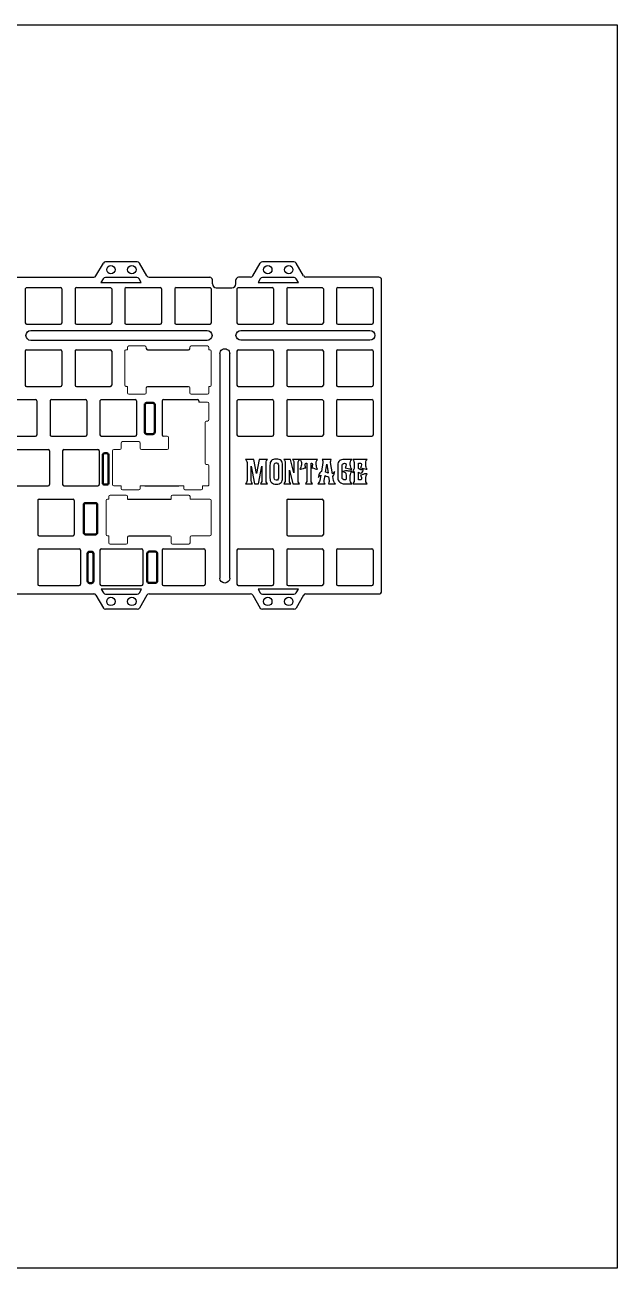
# Model space of a CAD drawing. Header units: millimetres. Extents: x 2604 to 3137, y 1244 to 1720.
# Drawn here: x 2910.1 to 3136.6, y 1244.1 to 1720 of the extents above; entities that cross this region are included whole.
import ezdxf

# ---------------------------------------------------------------- set-up
doc = ezdxf.new("R2010")
doc.units = ezdxf.units.MM
doc.layers.add('Visible', color=7, linetype='Continuous', lineweight=50)

msp = doc.modelspace()

# ---------------------------------------------------------------- linework, layer by layer
for p, q in [((2937.26, 1623.84), (2940.09, 1628.74)), ((2952.98, 1629.24), (2940.95, 1629.24)), ((2956.68, 1623.84), (2953.85, 1628.74)), ((2997.26, 1623.84), (3000.09, 1628.74)), ((3012.98, 1629.24), (3000.95, 1629.24)), ((3016.68, 1623.84), (3013.85, 1628.74)), ((2870.64, 1623.34), (2936.39, 1623.34)), ((2957.55, 1623.34), (2980.77, 1623.34)), ((2996.39, 1623.34), (2991.77, 1623.34)), ((3045.47, 1623.34), (3017.55, 1623.34)), ((2910.22, 1618.87), (2910.22, 1605.87)), ((2910.72, 1619.37), (2923.72, 1619.37)), ((2924.22, 1618.87), (2924.22, 1605.87)), ((2929.27, 1618.87), (2929.27, 1605.87)), ((2929.77, 1619.37), (2942.77, 1619.37)), ((2943.27, 1618.87), (2943.27, 1605.87)), ((2948.32, 1618.87), (2948.32, 1605.87)), ((2948.82, 1619.37), (2961.82, 1619.37)), ((2962.32, 1618.87), (2962.32, 1605.87)), ((2967.37, 1618.87), (2967.37, 1605.87)), ((2967.87, 1619.37), (2980.87, 1619.37)), ((2981.37, 1618.87), (2981.37, 1605.87)), ((2981.77, 1620.82), (2981.77, 1622.36)), ((2983.27, 1619.32), (2989.27, 1619.32)), ((2990.77, 1620.82), (2990.77, 1622.34)), ((2991.17, 1618.87), (2991.17, 1605.87)), ((2991.67, 1619.37), (3004.67, 1619.37)), ((3005.17, 1618.87), (3005.17, 1605.87)), ((3010.22, 1618.87), (3010.22, 1605.87)), ((3010.72, 1619.37), (3023.72, 1619.37)), ((3024.22, 1618.87), (3024.22, 1605.87)), ((3029.27, 1618.87), (3029.27, 1605.87)), ((3029.77, 1619.37), (3042.77, 1619.37)), ((3043.27, 1618.87), (3043.27, 1605.87)), ((3046.47, 1503.14), (3046.47, 1622.34)), ((2910.72, 1605.37), (2923.72, 1605.37)), ((2929.77, 1605.37), (2942.77, 1605.37)), ((2948.82, 1605.37), (2961.82, 1605.37)), ((2967.87, 1605.37), (2980.87, 1605.37)), ((2991.67, 1605.37), (3004.67, 1605.37)), ((3010.72, 1605.37), (3023.72, 1605.37)), ((3029.77, 1605.37), (3042.77, 1605.37)), ((2910.21, 1595.06), (2910.21, 1582.06)), ((2910.71, 1595.56), (2923.71, 1595.56)), ((2924.21, 1595.06), (2924.21, 1582.06)), ((2929.26, 1595.06), (2929.26, 1582.06)), ((2929.76, 1595.56), (2942.76, 1595.56)), ((2943.26, 1595.06), (2943.26, 1582.06)), ((2957, 1595.56), (2972.68, 1595.56)), ((2991.17, 1595.06), (2991.17, 1582.06)), ((2991.67, 1595.56), (3004.67, 1595.56)), ((3005.17, 1595.06), (3005.17, 1582.06)), ((3010.22, 1595.06), (3010.22, 1582.06)), ((3010.72, 1595.56), (3023.72, 1595.56)), ((3024.22, 1595.06), (3024.22, 1582.06)), ((3029.27, 1595.06), (3029.27, 1582.06)), ((3029.77, 1595.56), (3042.77, 1595.56)), ((3043.27, 1595.06), (3043.27, 1582.06)), ((2910.71, 1581.56), (2923.71, 1581.56)), ((2929.76, 1581.56), (2942.76, 1581.56)), ((2957, 1581.56), (2972.68, 1581.56)), ((2991.67, 1581.56), (3004.67, 1581.56)), ((3010.72, 1581.56), (3023.72, 1581.56)), ((3029.77, 1581.56), (3042.77, 1581.56)), ((2901.19, 1576.51), (2914.19, 1576.51)), ((2914.69, 1576.01), (2914.69, 1563.01)), ((2919.74, 1576.01), (2919.74, 1563.01)), ((2920.24, 1576.51), (2933.24, 1576.51)), ((2933.74, 1576.01), (2933.74, 1563.01)), ((2938.79, 1576.01), (2938.79, 1563.01)), ((2939.29, 1576.51), (2952.29, 1576.51)), ((2952.79, 1576.01), (2952.79, 1563.01)), ((2962.6, 1576.01), (2962.6, 1563.01)), ((2963.1, 1576.51), (2976.1, 1576.51)), ((2976.6, 1576.01), (2976.6, 1575.52)), ((2991.17, 1576.01), (2991.17, 1563.01)), ((2991.67, 1576.51), (3004.67, 1576.51)), ((3005.17, 1576.01), (3005.17, 1563.01)), ((3010.22, 1576.01), (3010.22, 1563.01)), ((3010.72, 1576.51), (3023.72, 1576.51)), ((3024.22, 1576.01), (3024.22, 1563.01)), ((3029.27, 1576.01), (3029.27, 1563.01)), ((3029.77, 1576.51), (3042.77, 1576.51)), ((3043.27, 1576.01), (3043.27, 1563.01)), ((2901.19, 1562.51), (2914.19, 1562.51)), ((2920.24, 1562.51), (2933.24, 1562.51)), ((2939.29, 1562.51), (2952.29, 1562.51)), ((2991.67, 1562.51), (3004.67, 1562.51)), ((3010.72, 1562.51), (3023.72, 1562.51)), ((3029.77, 1562.51), (3042.77, 1562.51)), ((2905.95, 1557.46), (2918.95, 1557.46)), ((2919.45, 1556.96), (2919.45, 1543.96)), ((2924.5, 1556.96), (2924.5, 1543.96)), ((2925, 1557.46), (2938, 1557.46)), ((2938.5, 1556.96), (2938.5, 1543.96)), ((2905.95, 1543.46), (2918.95, 1543.46)), ((2925, 1543.46), (2938, 1543.46)), ((2955.96, 1543.46), (2968.96, 1543.46)), ((2914.97, 1537.91), (2914.97, 1524.91)), ((2915.47, 1538.41), (2928.47, 1538.41)), ((2928.97, 1537.91), (2928.97, 1524.91)), ((2949.36, 1538.41), (2966.03, 1538.41)), ((3010.22, 1537.91), (3010.22, 1524.91)), ((3010.72, 1538.41), (3023.72, 1538.41)), ((3024.22, 1537.91), (3024.22, 1524.91)), ((2915.47, 1524.41), (2928.47, 1524.41)), ((2949.86, 1524.41), (2965.53, 1524.41)), ((3010.72, 1524.41), (3023.72, 1524.41)), ((2914.97, 1518.86), (2914.97, 1505.86)), ((2915.47, 1519.36), (2930.86, 1519.36)), ((2931.36, 1518.86), (2931.36, 1505.86)), ((2938.78, 1518.86), (2938.78, 1505.86)), ((2939.28, 1519.36), (2954.67, 1519.36)), ((2955.17, 1518.86), (2955.17, 1505.86)), ((2962.59, 1518.86), (2962.59, 1505.86)), ((2963.09, 1519.36), (2978.48, 1519.36)), ((2978.98, 1518.86), (2978.98, 1505.86)), ((2991.17, 1518.86), (2991.17, 1505.86)), ((2991.67, 1519.36), (3004.67, 1519.36)), ((3005.17, 1518.86), (3005.17, 1505.86)), ((3010.22, 1518.86), (3010.22, 1505.86)), ((3010.72, 1519.36), (3023.72, 1519.36)), ((3024.22, 1518.86), (3024.22, 1505.86)), ((3029.27, 1518.86), (3029.27, 1505.86)), ((3029.77, 1519.36), (3042.77, 1519.36)), ((3043.27, 1518.86), (3043.27, 1505.86)), ((2915.47, 1505.36), (2930.86, 1505.36)), ((2939.28, 1505.36), (2954.67, 1505.36)), ((2963.09, 1505.36), (2978.48, 1505.36)), ((2991.67, 1505.36), (3004.67, 1505.36)), ((3010.72, 1505.36), (3023.72, 1505.36)), ((3029.77, 1505.36), (3042.77, 1505.36)), ((2870.64, 1502.14), (2936.39, 1502.14)), ((2937.26, 1501.64), (2940.09, 1496.74)), ((2956.68, 1501.64), (2953.85, 1496.74)), ((2957.55, 1502.14), (2996.39, 1502.14)), ((2997.26, 1501.64), (3000.09, 1496.74)), ((3016.68, 1501.64), (3013.85, 1496.74)), ((3017.55, 1502.14), (3045.47, 1502.14)), ((2952.98, 1496.24), (2940.95, 1496.24)), ((3012.98, 1496.24), (3000.95, 1496.24))]:
    msp.add_line(p, q)
at = {"color": 7, "linetype": 'Continuous', "lineweight": 15}
for p, q in [((2910.21, 1605.87), (2910.21, 1618.87)), ((2910.71, 1619.37), (2923.71, 1619.37)), ((2924.21, 1605.87), (2924.21, 1618.87)), ((2929.26, 1605.87), (2929.26, 1618.87)), ((2929.76, 1619.37), (2942.76, 1619.37)), ((2943.26, 1605.87), (2943.26, 1618.87)), ((2948.31, 1605.87), (2948.31, 1618.87)), ((2948.81, 1619.37), (2961.81, 1619.37)), ((2962.31, 1605.87), (2962.31, 1618.87)), ((2967.36, 1605.87), (2967.36, 1618.87)), ((2967.86, 1619.37), (2980.86, 1619.37)), ((2981.36, 1605.87), (2981.36, 1618.87)), ((2991.17, 1605.87), (2991.17, 1618.87)), ((2991.67, 1619.37), (3004.67, 1619.37)), ((3005.17, 1605.87), (3005.17, 1618.87)), ((3010.22, 1605.87), (3010.22, 1618.87)), ((3010.72, 1619.37), (3023.72, 1619.37)), ((3024.22, 1605.87), (3024.22, 1618.87)), ((3029.27, 1605.87), (3029.27, 1618.87)), ((3029.77, 1619.37), (3042.77, 1619.37)), ((3043.27, 1605.87), (3043.27, 1618.87)), ((2910.71, 1605.37), (2923.71, 1605.37)), ((2929.76, 1605.37), (2942.76, 1605.37)), ((2948.81, 1605.37), (2961.81, 1605.37)), ((2967.86, 1605.37), (2980.86, 1605.37)), ((2991.67, 1605.37), (3004.67, 1605.37)), ((3010.72, 1605.37), (3023.72, 1605.37)), ((3029.77, 1605.37), (3042.77, 1605.37)), ((2910.21, 1582.06), (2910.21, 1595.06)), ((2910.71, 1595.56), (2923.71, 1595.56)), ((2924.21, 1582.06), (2924.21, 1595.06)), ((2929.26, 1582.06), (2929.26, 1595.06)), ((2929.76, 1595.56), (2942.76, 1595.56)), ((2943.26, 1582.06), (2943.26, 1595.06)), ((2948.31, 1582.06), (2948.31, 1595.06)), ((2948.81, 1595.56), (2949.3, 1595.56)), ((2949.3, 1595.56), (2949.3, 1596.55)), ((2949.8, 1597.05), (2956, 1597.05)), ((2956.5, 1596.06), (2956.5, 1596.55)), ((2973.18, 1596.06), (2973.18, 1596.55)), ((2973.67, 1597.05), (2979.88, 1597.05)), ((2980.38, 1595.56), (2980.38, 1596.55)), ((2980.38, 1595.56), (2980.86, 1595.56)), ((2981.36, 1582.06), (2981.36, 1595.06)), ((2991.17, 1582.06), (2991.17, 1595.06)), ((2991.67, 1595.56), (3004.67, 1595.56)), ((3005.17, 1582.06), (3005.17, 1595.06)), ((3010.22, 1582.06), (3010.22, 1595.06)), ((3010.72, 1595.56), (3023.72, 1595.56)), ((3024.22, 1582.06), (3024.22, 1595.06)), ((3029.27, 1582.06), (3029.27, 1595.06)), ((3029.77, 1595.56), (3042.77, 1595.56)), ((3043.27, 1582.06), (3043.27, 1595.06)), ((2910.71, 1581.56), (2923.71, 1581.56)), ((2929.76, 1581.56), (2942.76, 1581.56)), ((2948.81, 1581.56), (2949.3, 1581.56)), ((2949.3, 1579.11), (2949.3, 1581.56)), ((2956.5, 1579.11), (2956.5, 1581.06)), ((2973.18, 1579.11), (2973.18, 1581.06)), ((2980.38, 1581.56), (2980.86, 1581.56)), ((2980.38, 1579.11), (2980.38, 1581.56)), ((2991.67, 1581.56), (3004.67, 1581.56)), ((3010.72, 1581.56), (3023.72, 1581.56)), ((3029.77, 1581.56), (3042.77, 1581.56)), ((2901.19, 1576.51), (2914.19, 1576.51)), ((2914.69, 1563.01), (2914.69, 1576.01)), ((2919.74, 1563.01), (2919.74, 1576.01)), ((2920.24, 1576.51), (2933.24, 1576.51)), ((2933.74, 1563.01), (2933.74, 1576.01)), ((2938.79, 1563.01), (2938.79, 1576.01)), ((2939.29, 1576.51), (2952.29, 1576.51)), ((2949.8, 1578.61), (2956, 1578.61)), ((2952.79, 1563.01), (2952.79, 1576.01)), ((2973.67, 1578.61), (2979.88, 1578.61)), ((2976.6, 1575.52), (2976.6, 1576.01)), ((2976.6, 1575.52), (2979.93, 1575.52)), ((2991.17, 1563.01), (2991.17, 1576.01)), ((2991.67, 1576.51), (3004.67, 1576.51)), ((3005.17, 1563.01), (3005.17, 1576.01)), ((3010.22, 1563.01), (3010.22, 1576.01)), ((3010.72, 1576.51), (3023.72, 1576.51)), ((3024.22, 1563.01), (3024.22, 1576.01)), ((3029.27, 1563.01), (3029.27, 1576.01)), ((3029.77, 1576.51), (3042.77, 1576.51)), ((3043.27, 1563.01), (3043.27, 1576.01)), ((2980.43, 1575.02), (2980.43, 1568.82)), ((2978.95, 1567.82), (2978.95, 1552.15)), ((2979.45, 1568.32), (2979.93, 1568.32)), ((2901.19, 1562.51), (2914.19, 1562.51)), ((2920.24, 1562.51), (2933.24, 1562.51)), ((2939.29, 1562.51), (2952.29, 1562.51)), ((2963.1, 1562.51), (2964.45, 1562.51)), ((2964.95, 1562.01), (2964.95, 1557.96)), ((2991.67, 1562.51), (3004.67, 1562.51)), ((3010.72, 1562.51), (3023.72, 1562.51)), ((3029.77, 1562.51), (3042.77, 1562.51)), ((2905.95, 1557.46), (2918.95, 1557.46)), ((2919.45, 1543.96), (2919.45, 1556.96)), ((2924.5, 1543.96), (2924.5, 1556.96)), ((2925, 1557.46), (2938, 1557.46)), ((2938.5, 1543.96), (2938.5, 1556.96)), ((2943.55, 1556.96), (2943.55, 1543.96)), ((2946.42, 1557.46), (2944.05, 1557.46)), ((2946.92, 1559.92), (2946.92, 1557.96)), ((2953.62, 1560.42), (2947.42, 1560.42)), ((2954.12, 1559.92), (2954.12, 1557.96)), ((2964.45, 1557.46), (2954.62, 1557.46)), ((2979.45, 1551.65), (2979.93, 1551.65)), ((2980.43, 1551.15), (2980.43, 1543.96)), ((2905.95, 1543.46), (2918.95, 1543.46)), ((2925, 1543.46), (2938, 1543.46)), ((2946.92, 1543.46), (2944.05, 1543.46)), ((2946.92, 1542.48), (2946.92, 1543.46)), ((2953.62, 1541.98), (2947.42, 1541.98)), ((2970.79, 1543.46), (2954.12, 1543.46)), ((2954.12, 1543.46), (2954.12, 1542.48)), ((2970.79, 1543.46), (2970.79, 1542.48)), ((2977.49, 1541.98), (2971.29, 1541.98)), ((2977.99, 1543.46), (2979.93, 1543.46)), ((2977.99, 1543.46), (2977.99, 1542.48)), ((2914.97, 1524.91), (2914.97, 1537.91)), ((2915.47, 1538.41), (2928.47, 1538.41)), ((2928.97, 1524.91), (2928.97, 1537.91)), ((2941.17, 1524.91), (2941.17, 1537.91)), ((2941.67, 1538.41), (2942.16, 1538.41)), ((2942.16, 1538.41), (2942.16, 1539.4)), ((2942.66, 1539.9), (2948.86, 1539.9)), ((2949.36, 1538.41), (2949.36, 1539.4)), ((2966.03, 1538.41), (2966.03, 1539.4)), ((2966.53, 1539.9), (2972.73, 1539.9)), ((2973.23, 1538.41), (2973.23, 1539.4)), ((2980.86, 1538.41), (2973.23, 1538.41)), ((2981.36, 1524.91), (2981.36, 1537.91)), ((3010.22, 1524.91), (3010.22, 1537.91)), ((3010.72, 1538.41), (3023.72, 1538.41)), ((3024.22, 1524.91), (3024.22, 1537.91)), ((2915.47, 1524.41), (2928.47, 1524.41)), ((2941.67, 1524.41), (2942.16, 1524.41)), ((2942.16, 1521.66), (2942.16, 1524.41)), ((2949.36, 1521.66), (2949.36, 1523.91)), ((2966.03, 1521.66), (2966.03, 1523.91)), ((2973.23, 1521.66), (2973.23, 1523.91)), ((2980.86, 1524.41), (2973.73, 1524.41)), ((3010.72, 1524.41), (3023.72, 1524.41)), ((2914.97, 1505.86), (2914.97, 1518.86)), ((2915.47, 1519.36), (2930.86, 1519.36)), ((2931.36, 1505.86), (2931.36, 1518.86)), ((2938.79, 1505.86), (2938.79, 1518.86)), ((2939.29, 1519.36), (2954.67, 1519.36)), ((2942.66, 1521.16), (2948.86, 1521.16)), ((2955.17, 1505.86), (2955.17, 1518.86)), ((2962.6, 1505.86), (2962.6, 1518.86)), ((2963.1, 1519.36), (2978.48, 1519.36)), ((2966.53, 1521.16), (2972.73, 1521.16)), ((2978.98, 1505.86), (2978.98, 1518.86)), ((2991.17, 1505.86), (2991.17, 1518.86)), ((2991.67, 1519.36), (3004.67, 1519.36)), ((3005.17, 1505.86), (3005.17, 1518.86)), ((3010.22, 1505.86), (3010.22, 1518.86)), ((3010.72, 1519.36), (3023.72, 1519.36)), ((3024.22, 1505.86), (3024.22, 1518.86)), ((3029.27, 1505.86), (3029.27, 1518.86)), ((3029.77, 1519.36), (3042.77, 1519.36)), ((3043.27, 1505.86), (3043.27, 1518.86)), ((2915.47, 1505.36), (2930.86, 1505.36)), ((2939.29, 1505.36), (2954.67, 1505.36)), ((2963.1, 1505.36), (2978.48, 1505.36)), ((2991.67, 1505.36), (3004.67, 1505.36)), ((3010.72, 1505.36), (3023.72, 1505.36)), ((3029.77, 1505.36), (3042.77, 1505.36))]:
    msp.add_line(p, q, dxfattribs=at)
at = {"color": 4, "lineweight": -3}
for p, q in [((2997.61, 1553.64), (2994.5, 1553.64)), ((2994.5, 1553.64), (2994.74, 1553.29)), ((2994.74, 1553.29), (2994.96, 1552.84)), ((2994.96, 1552.84), (2995.03, 1552.43)), ((2995.03, 1552.43), (2995.03, 1545.5)), ((2998.67, 1548.17), (2997.61, 1553.64)), ((2999.72, 1553.64), (2998.67, 1548.17)), ((3002.84, 1553.64), (2999.72, 1553.64)), ((3002.31, 1552.43), (3002.34, 1552.72)), ((3002.31, 1545.5), (3002.31, 1552.43)), ((3002.34, 1552.72), (3002.52, 1553.16)), ((3002.52, 1553.16), (3002.84, 1553.64)), ((3003.82, 1551.94), (3003.78, 1551.37)), ((3003.93, 1552.44), (3003.82, 1551.94)), ((3004.1, 1552.85), (3003.93, 1552.44)), ((3004.35, 1553.19), (3004.1, 1552.85)), ((3004.68, 1553.43), (3004.35, 1553.19)), ((3004.35, 1553.19), (3004.35, 1553.19)), ((3005.09, 1553.62), (3004.68, 1553.43)), ((3005.59, 1553.72), (3005.09, 1553.62)), ((3005.38, 1551.47), (3005.5, 1551.93)), ((3005.38, 1551.37), (3005.38, 1551.47)), ((3005.5, 1551.93), (3005.78, 1552.2)), ((3006.17, 1553.76), (3005.59, 1553.72)), ((3005.78, 1552.2), (3006.22, 1552.3)), ((3006.19, 1553.76), (3006.17, 1553.76)), ((3006.77, 1553.73), (3006.19, 1553.76)), ((3006.22, 1552.3), (3006.31, 1552.29)), ((3006.31, 1552.29), (3006.72, 1552.17)), ((3006.72, 1552.17), (3006.97, 1551.86)), ((3007.26, 1553.63), (3006.77, 1553.73)), ((3006.97, 1551.86), (3007.05, 1551.37)), ((3007.68, 1553.46), (3007.26, 1553.63)), ((3008.03, 1553.22), (3007.68, 1553.46)), ((3008.05, 1553.2), (3008.03, 1553.22)), ((3008.31, 1552.88), (3008.05, 1553.2)), ((3008.49, 1552.47), (3008.31, 1552.88)), ((3008.61, 1551.98), (3008.49, 1552.47)), ((3008.65, 1551.41), (3008.61, 1551.98)), ((3011.61, 1553.64), (3009.09, 1553.64)), ((3009.09, 1553.64), (3009.34, 1553.29)), ((3009.34, 1553.29), (3009.55, 1552.84)), ((3009.55, 1552.84), (3009.62, 1552.43)), ((3009.62, 1552.43), (3009.62, 1545.5)), ((3012.97, 1548.48), (3011.61, 1553.64)), ((3015.11, 1553.64), (3012.44, 1553.64)), ((3012.44, 1553.64), (3012.68, 1553.29)), ((3012.68, 1553.29), (3012.9, 1552.84)), ((3012.9, 1552.84), (3012.97, 1552.43)), ((3012.97, 1552.43), (3012.97, 1548.48)), ((3014.57, 1552.43), (3014.61, 1552.74)), ((3014.57, 1545.5), (3014.57, 1552.43)), ((3014.61, 1552.74), (3014.78, 1553.17)), ((3014.78, 1553.17), (3015.11, 1553.64)), ((3022.01, 1553.64), (3015.27, 1553.64)), ((3015.27, 1553.64), (3015.52, 1553.29)), ((3015.52, 1553.29), (3015.73, 1552.84)), ((3015.73, 1552.84), (3015.8, 1552.43)), ((3015.8, 1551.56), (3015.77, 1551.17)), ((3015.8, 1552.43), (3015.8, 1551.56)), ((3017.27, 1551.54), (3017.28, 1551.83)), ((3017.29, 1551.11), (3017.27, 1551.54)), ((3017.28, 1551.83), (3017.38, 1552.04)), ((3017.38, 1552.04), (3017.65, 1552.16)), ((3017.65, 1552.16), (3017.91, 1552.16)), ((3017.91, 1552.16), (3017.91, 1545.5)), ((3019.51, 1545.5), (3019.51, 1552.16)), ((3019.51, 1552.16), (3019.65, 1552.16)), ((3019.65, 1552.16), (3019.9, 1552.05)), ((3019.9, 1552.05), (3020, 1551.85)), ((3020.02, 1551.54), (3019.99, 1551.11)), ((3020, 1551.85), (3020.02, 1551.58)), ((3020.02, 1551.58), (3020.02, 1551.54)), ((3021.48, 1552.43), (3021.51, 1552.72)), ((3021.48, 1551.56), (3021.48, 1552.43)), ((3021.53, 1551.12), (3021.48, 1551.56)), ((3021.51, 1552.72), (3021.69, 1553.16)), ((3021.69, 1553.16), (3022.01, 1553.64)), ((3024.01, 1552.43), (3023.46, 1548.94)), ((3027.26, 1553.64), (3023.72, 1553.64)), ((3023.72, 1553.64), (3023.86, 1553.36)), ((3023.86, 1553.36), (3024, 1552.89)), ((3024, 1552.89), (3024.01, 1552.43)), ((3025.05, 1548.74), (3025.5, 1551.75)), ((3025.5, 1551.75), (3025.99, 1548.4)), ((3026.97, 1552.68), (3027.04, 1553.14)), ((3026.99, 1552.43), (3026.97, 1552.68)), ((3027.66, 1548.15), (3026.99, 1552.43)), ((3027.04, 1553.14), (3027.26, 1553.64)), ((3029.8, 1551.95), (3029.77, 1551.37)), ((3029.92, 1552.44), (3029.8, 1551.95)), ((3030.12, 1552.83), (3029.92, 1552.44)), ((3030.4, 1553.12), (3030.12, 1552.83)), ((3030.43, 1553.15), (3030.4, 1553.12)), ((3030.78, 1553.35), (3030.43, 1553.15)), ((3031.21, 1553.5), (3030.78, 1553.35)), ((3031.72, 1553.6), (3031.21, 1553.5)), ((3031.4, 1551.44), (3031.57, 1551.84)), ((3031.57, 1551.84), (3031.87, 1552.08)), ((3032.29, 1553.64), (3031.72, 1553.6)), ((3031.87, 1552.08), (3032.32, 1552.16)), ((3032.39, 1553.64), (3032.29, 1553.64)), ((3032.32, 1552.16), (3032.36, 1552.16)), ((3032.36, 1552.16), (3032.8, 1552.01)), ((3035.06, 1553.64), (3032.39, 1553.64)), ((3032.8, 1552.01), (3032.82, 1551.98)), ((3032.82, 1551.98), (3032.92, 1551.49)), ((3032.92, 1551.49), (3032.86, 1551.01)), ((3034.52, 1552.43), (3034.56, 1552.72)), ((3034.52, 1551.56), (3034.52, 1552.43)), ((3034.57, 1551.12), (3034.52, 1551.56)), ((3034.56, 1552.72), (3034.74, 1553.16)), ((3034.74, 1553.16), (3035.06, 1553.64)), ((3040.94, 1553.64), (3035.47, 1553.64)), ((3035.47, 1553.64), (3035.71, 1553.29)), ((3035.71, 1553.29), (3035.93, 1552.84)), ((3035.93, 1552.84), (3036, 1552.43)), ((3036, 1552.43), (3036, 1550.16)), ((3037.6, 1550.19), (3037.6, 1552.16)), ((3037.6, 1552.16), (3038.42, 1552.16)), ((3038.42, 1552.16), (3038.69, 1552.05)), ((3038.69, 1552.05), (3038.79, 1551.85)), ((3038.8, 1551.51), (3038.73, 1551.02)), ((3038.79, 1551.85), (3038.8, 1551.58)), ((3038.8, 1551.58), (3038.8, 1551.54)), ((3038.8, 1551.54), (3038.8, 1551.51)), ((3040.4, 1552.43), (3040.44, 1552.74)), ((3040.4, 1551.56), (3040.4, 1552.43)), ((3040.45, 1551.1), (3040.4, 1551.56)), ((3040.44, 1552.74), (3040.62, 1553.17)), ((3040.62, 1553.17), (3040.94, 1553.64)), ((2996.63, 1545.5), (2996.63, 1551)), ((2996.63, 1551), (2997.93, 1544.3)), ((2999.42, 1544.3), (3000.71, 1551)), ((3000.71, 1551), (3000.71, 1545.5)), ((3003.78, 1551.37), (3003.78, 1546.57)), ((3005.38, 1546.57), (3005.38, 1551.37)), ((3007.05, 1551.37), (3007.05, 1546.57)), ((3008.65, 1551.37), (3008.65, 1551.41)), ((3008.65, 1546.57), (3008.65, 1551.37)), ((3011.22, 1545.5), (3011.22, 1549.55)), ((3011.22, 1549.55), (3012.6, 1544.3)), ((3015.49, 1550.21), (3015.27, 1549.83)), ((3015.27, 1549.83), (3015.49, 1549.85)), ((3015.64, 1550.64), (3015.49, 1550.21)), ((3015.49, 1549.85), (3015.95, 1549.96)), ((3015.77, 1551.17), (3015.64, 1550.64)), ((3015.95, 1549.96), (3016.48, 1550.15)), ((3016.48, 1550.15), (3016.61, 1550.2)), ((3016.61, 1550.2), (3017.14, 1550.36)), ((3017.14, 1550.36), (3017.54, 1550.37)), ((3017.35, 1550.82), (3017.29, 1551.11)), ((3017.44, 1550.59), (3017.35, 1550.82)), ((3017.54, 1550.37), (3017.44, 1550.59)), ((3019.85, 1550.59), (3019.75, 1550.37)), ((3019.75, 1550.37), (3019.82, 1550.38)), ((3019.82, 1550.38), (3019.85, 1550.59)), ((3019.85, 1550.59), (3019.82, 1550.38)), ((3019.82, 1550.38), (3020.25, 1550.34)), ((3019.93, 1550.82), (3019.85, 1550.59)), ((3019.99, 1551.11), (3019.93, 1550.82)), ((3020.25, 1550.34), (3020.81, 1550.15)), ((3020.81, 1550.15), (3021.08, 1550.04)), ((3021.08, 1550.04), (3021.57, 1549.89)), ((3021.64, 1550.64), (3021.53, 1551.12)), ((3021.57, 1549.89), (3022.01, 1549.83)), ((3021.84, 1550.12), (3021.64, 1550.64)), ((3022.01, 1549.83), (3021.84, 1550.12)), ((3022.39, 1547.22), (3022.35, 1546.76)), ((3022.35, 1546.76), (3022.38, 1546.76)), ((3022.38, 1546.76), (3022.47, 1547.01)), ((3022.5, 1547.71), (3022.39, 1547.22)), ((3022.47, 1547.01), (3022.77, 1547.35)), ((3022.61, 1548.07), (3022.5, 1547.71)), ((3022.85, 1548.52), (3022.61, 1548.07)), ((3022.77, 1547.35), (3023.24, 1547.58)), ((3023.19, 1548.83), (3022.85, 1548.52)), ((3023.24, 1547.58), (3022.92, 1545.5)), ((3023.46, 1548.94), (3023.19, 1548.83)), ((3024.55, 1545.5), (3024.86, 1547.43)), ((3024.86, 1547.43), (3025.34, 1547.26)), ((3025.51, 1548.58), (3025.05, 1548.74)), ((3025.34, 1547.26), (3025.83, 1547.1)), ((3025.99, 1548.4), (3025.51, 1548.58)), ((3025.83, 1547.1), (3026.2, 1546.98)), ((3025.99, 1548.4), (3025.99, 1548.4)), ((3026.2, 1546.98), (3026.43, 1545.5)), ((3028.05, 1548.38), (3027.66, 1548.15)), ((3027.82, 1547.02), (3027.87, 1547.07)), ((3028.07, 1545.5), (3027.82, 1547.02)), ((3027.87, 1547.07), (3028.15, 1547.43)), ((3028.33, 1548.77), (3028.05, 1548.38)), ((3028.15, 1547.43), (3028.33, 1547.93)), ((3028.43, 1549), (3028.33, 1548.77)), ((3028.33, 1547.93), (3028.35, 1548.02)), ((3028.35, 1548.02), (3028.44, 1548.54)), ((3028.45, 1549), (3028.43, 1549)), ((3028.44, 1548.54), (3028.45, 1549)), ((3029.77, 1551.37), (3029.77, 1546.57)), ((3031.36, 1551.07), (3031.4, 1551.44)), ((3031.36, 1546.86), (3031.36, 1551.07)), ((3031.43, 1546.36), (3031.36, 1546.86)), ((3032.17, 1549.12), (3031.68, 1548.96)), ((3031.68, 1548.96), (3032.08, 1548.85)), ((3032.08, 1548.85), (3032.51, 1548.62)), ((3032.65, 1549.2), (3032.17, 1549.12)), ((3032.51, 1548.62), (3032.75, 1548.32)), ((3032.67, 1550.64), (3032.53, 1550.37)), ((3032.53, 1550.37), (3032.69, 1550.38)), ((3032.95, 1549.22), (3032.65, 1549.2)), ((3032.86, 1551.01), (3032.67, 1550.64)), ((3032.69, 1550.38), (3033.14, 1550.33)), ((3032.75, 1548.32), (3032.82, 1548.04)), ((3032.82, 1548.04), (3032.88, 1547.62)), ((3032.88, 1547.62), (3032.91, 1547.06)), ((3032.91, 1547.06), (3032.92, 1546.38)), ((3033.4, 1549.19), (3032.95, 1549.22)), ((3033.14, 1550.33), (3033.73, 1550.15)), ((3033.69, 1549.15), (3033.4, 1549.19)), ((3034.23, 1549.09), (3033.69, 1549.15)), ((3033.73, 1550.15), (3034.15, 1550.01)), ((3034.15, 1550.01), (3034.65, 1549.88)), ((3034.4, 1549.09), (3034.23, 1549.09)), ((3034.89, 1549.13), (3034.4, 1549.09)), ((3034.52, 1547.43), (3034.56, 1547.83)), ((3034.52, 1545.5), (3034.52, 1547.43)), ((3034.56, 1547.83), (3034.69, 1548.36)), ((3034.69, 1550.64), (3034.57, 1551.12)), ((3034.65, 1549.88), (3035.06, 1549.83)), ((3034.88, 1550.12), (3034.69, 1550.64)), ((3034.69, 1548.36), (3034.84, 1548.79)), ((3034.84, 1548.79), (3035.06, 1549.17)), ((3035.06, 1549.83), (3034.88, 1550.12)), ((3035.06, 1549.17), (3034.89, 1549.13)), ((3035.51, 1549.05), (3035.47, 1548.49)), ((3035.47, 1548.49), (3035.5, 1548.49)), ((3035.5, 1548.49), (3035.61, 1548.76)), ((3035.62, 1549.53), (3035.51, 1549.05)), ((3035.61, 1548.76), (3036, 1549.04)), ((3035.82, 1549.93), (3035.62, 1549.53)), ((3036, 1550.16), (3035.82, 1549.93)), ((3036, 1549.04), (3036, 1545.5)), ((3037.71, 1550.12), (3037.6, 1550.19)), ((3037.6, 1548.77), (3038.09, 1548.44)), ((3037.6, 1545.76), (3037.6, 1548.77)), ((3037.82, 1550.04), (3037.71, 1550.12)), ((3037.93, 1549.97), (3037.82, 1550.04)), ((3038.04, 1549.9), (3037.93, 1549.97)), ((3038.16, 1549.83), (3038.04, 1549.9)), ((3038.09, 1548.44), (3038.45, 1548.33)), ((3038.3, 1549.78), (3038.16, 1549.83)), ((3038.43, 1549.72), (3038.3, 1549.78)), ((3038.56, 1550.64), (3038.4, 1550.37)), ((3038.4, 1550.37), (3038.57, 1550.38)), ((3038.73, 1547.63), (3038.4, 1547.56)), ((3038.4, 1547.56), (3038.56, 1547.31)), ((3038.57, 1549.68), (3038.43, 1549.72)), ((3038.45, 1548.33), (3038.47, 1548.33)), ((3038.47, 1548.33), (3038.88, 1548.48)), ((3038.73, 1551.02), (3038.56, 1550.64)), ((3038.56, 1547.31), (3038.73, 1546.92)), ((3038.57, 1550.38), (3039.02, 1550.33)), ((3038.73, 1549.67), (3038.57, 1549.68)), ((3038.9, 1549.66), (3038.73, 1549.67)), ((3039.31, 1547.83), (3038.73, 1547.63)), ((3038.73, 1546.92), (3038.75, 1546.88)), ((3038.75, 1546.88), (3038.8, 1546.38)), ((3038.88, 1548.48), (3039.2, 1548.88)), ((3039.35, 1549.81), (3038.9, 1549.66)), ((3039.02, 1550.33), (3039.61, 1550.15)), ((3039.2, 1548.88), (3039.27, 1549.03)), ((3039.27, 1549.03), (3039.44, 1549.5)), ((3039.46, 1547.88), (3039.31, 1547.83)), ((3039.49, 1549.99), (3039.35, 1549.81)), ((3039.44, 1549.5), (3039.52, 1549.97)), ((3039.99, 1548.04), (3039.46, 1547.88)), ((3039.52, 1549.97), (3039.49, 1549.99)), ((3039.61, 1550.15), (3040.03, 1550.01)), ((3040.48, 1548.11), (3039.99, 1548.04)), ((3040.03, 1550.01), (3040.52, 1549.88)), ((3040.4, 1546.36), (3040.44, 1546.76)), ((3040.44, 1546.76), (3040.56, 1547.29)), ((3040.56, 1550.64), (3040.45, 1551.1)), ((3040.92, 1548.1), (3040.48, 1548.11)), ((3040.52, 1549.88), (3040.94, 1549.83)), ((3040.76, 1550.12), (3040.56, 1550.64)), ((3040.56, 1547.29), (3040.72, 1547.72)), ((3040.72, 1547.72), (3040.94, 1548.1)), ((3040.94, 1549.83), (3040.76, 1550.12)), ((3040.94, 1548.1), (3040.92, 1548.1)), ((2994.81, 1544.76), (2994.5, 1544.3)), ((2994.5, 1544.3), (2997.16, 1544.3)), ((2994.99, 1545.2), (2994.81, 1544.76)), ((2995.03, 1545.5), (2994.99, 1545.2)), ((2996.7, 1545.08), (2996.63, 1545.5)), ((2996.92, 1544.64), (2996.7, 1545.08)), ((2997.16, 1544.3), (2996.92, 1544.64)), ((2997.93, 1544.3), (2999.42, 1544.3)), ((3000.49, 1544.75), (3000.17, 1544.3)), ((3000.17, 1544.3), (3002.84, 1544.3)), ((3000.67, 1545.19), (3000.49, 1544.75)), ((3000.71, 1545.5), (3000.67, 1545.19)), ((3002.38, 1545.08), (3002.31, 1545.5)), ((3002.59, 1544.64), (3002.38, 1545.08)), ((3002.84, 1544.3), (3002.59, 1544.64)), ((3003.78, 1546.57), (3003.78, 1546.56)), ((3003.78, 1546.56), (3003.82, 1545.99)), ((3003.82, 1545.99), (3003.93, 1545.49)), ((3003.93, 1545.49), (3004.1, 1545.08)), ((3004.1, 1545.08), (3004.35, 1544.75)), ((3004.35, 1544.75), (3004.37, 1544.73)), ((3004.37, 1544.73), (3004.7, 1544.48)), ((3004.7, 1544.48), (3005.12, 1544.3)), ((3005.12, 1544.3), (3005.61, 1544.19)), ((3005.47, 1546.07), (3005.38, 1546.57)), ((3005.71, 1545.77), (3005.47, 1546.07)), ((3005.61, 1544.19), (3006.19, 1544.16)), ((3006.12, 1545.64), (3005.71, 1545.77)), ((3006.22, 1545.64), (3006.12, 1545.64)), ((3006.19, 1544.16), (3006.23, 1544.16)), ((3006.66, 1545.73), (3006.22, 1545.64)), ((3006.23, 1544.16), (3006.8, 1544.2)), ((3006.94, 1546), (3006.66, 1545.73)), ((3006.8, 1544.2), (3007.29, 1544.31)), ((3007.05, 1546.46), (3006.94, 1546)), ((3007.05, 1546.57), (3007.05, 1546.46)), ((3007.29, 1544.31), (3007.71, 1544.49)), ((3007.71, 1544.49), (3008.05, 1544.73)), ((3008.05, 1544.73), (3008.07, 1544.75)), ((3008.07, 1544.75), (3008.32, 1545.08)), ((3008.32, 1545.08), (3008.5, 1545.49)), ((3008.5, 1545.49), (3008.62, 1545.99)), ((3008.62, 1545.99), (3008.65, 1546.57)), ((3009.41, 1544.76), (3009.09, 1544.3)), ((3009.09, 1544.3), (3011.75, 1544.3)), ((3009.58, 1545.2), (3009.41, 1544.76)), ((3009.62, 1545.5), (3009.58, 1545.2)), ((3011.3, 1545.08), (3011.22, 1545.5)), ((3011.51, 1544.64), (3011.3, 1545.08)), ((3011.75, 1544.3), (3011.51, 1544.64)), ((3012.6, 1544.3), (3015.11, 1544.3)), ((3014.64, 1545.07), (3014.57, 1545.5)), ((3014.85, 1544.63), (3014.64, 1545.07)), ((3015.11, 1544.3), (3014.85, 1544.63)), ((3017.69, 1544.75), (3017.38, 1544.3)), ((3017.38, 1544.3), (3020.04, 1544.3)), ((3017.87, 1545.19), (3017.69, 1544.75)), ((3017.91, 1545.5), (3017.87, 1545.19)), ((3019.58, 1545.08), (3019.51, 1545.5)), ((3019.79, 1544.64), (3019.58, 1545.08)), ((3020.04, 1544.3), (3019.79, 1544.64)), ((3022.53, 1544.73), (3022.13, 1544.3)), ((3022.13, 1544.3), (3024.84, 1544.3)), ((3022.8, 1545.13), (3022.53, 1544.73)), ((3022.92, 1545.5), (3022.8, 1545.13)), ((3024.56, 1545.02), (3024.55, 1545.5)), ((3024.7, 1544.56), (3024.56, 1545.02)), ((3024.84, 1544.3), (3024.7, 1544.56)), ((3026.36, 1544.76), (3026.14, 1544.3)), ((3026.14, 1544.3), (3028.85, 1544.3)), ((3026.44, 1545.23), (3026.36, 1544.76)), ((3026.43, 1545.5), (3026.44, 1545.23)), ((3028.2, 1545.12), (3028.07, 1545.5)), ((3028.47, 1544.71), (3028.2, 1545.12)), ((3028.85, 1544.3), (3028.47, 1544.71)), ((3029.77, 1546.57), (3029.8, 1546.12)), ((3029.8, 1546.12), (3029.93, 1545.66)), ((3029.93, 1545.66), (3030.16, 1545.26)), ((3030.16, 1545.26), (3030.49, 1544.91)), ((3030.49, 1544.91), (3030.54, 1544.86)), ((3030.54, 1544.86), (3030.93, 1544.61)), ((3030.93, 1544.61), (3031.36, 1544.44)), ((3031.36, 1544.44), (3031.84, 1544.33)), ((3031.64, 1546.01), (3031.43, 1546.36)), ((3032, 1545.81), (3031.64, 1546.01)), ((3031.84, 1544.33), (3032.39, 1544.3)), ((3032.39, 1545.76), (3032, 1545.81)), ((3032.7, 1545.8), (3032.39, 1545.76)), ((3032.39, 1544.3), (3035.06, 1544.3)), ((3032.87, 1545.94), (3032.7, 1545.8)), ((3032.92, 1546.11), (3032.87, 1545.94)), ((3032.92, 1546.38), (3032.92, 1546.11)), ((3034.59, 1545.08), (3034.52, 1545.5)), ((3034.81, 1544.64), (3034.59, 1545.08)), ((3035.06, 1544.3), (3034.81, 1544.64)), ((3035.78, 1544.76), (3035.47, 1544.3)), ((3035.47, 1544.3), (3040.94, 1544.3)), ((3035.96, 1545.2), (3035.78, 1544.76)), ((3036, 1545.5), (3035.96, 1545.2)), ((3038.42, 1545.76), (3037.6, 1545.76)), ((3038.65, 1545.81), (3038.42, 1545.76)), ((3038.76, 1546.01), (3038.65, 1545.81)), ((3038.8, 1546.18), (3038.76, 1546.01)), ((3038.8, 1546.38), (3038.8, 1546.18)), ((3040.4, 1545.5), (3040.4, 1546.36)), ((3040.48, 1545.07), (3040.4, 1545.5)), ((3040.69, 1544.63), (3040.48, 1545.07)), ((3040.94, 1544.3), (3040.69, 1544.63))]:
    msp.add_line(p, q, dxfattribs=at)
msp.add_lwpolyline([(2603.59, 1719.96), (3136.55, 1719.96), (3136.55, 1244.05), (2603.59, 1244.05)], close=True)
at = {"color": 4}
for points in [[(2940.87, 1623.22, 0.267949), (2940, 1622.72), (2939.17, 1621.28), (2954.6, 1621.28), (2953.77, 1622.72, 0.267949), (2952.9, 1623.22)], [(3000.95, 1623.22, 0.267949), (3000.09, 1622.72), (2999.26, 1621.28), (3014.68, 1621.28), (3013.85, 1622.72, 0.267949), (3012.99, 1623.22)], [(2952.98, 1502.04, 0.267949), (2953.85, 1502.54), (2954.68, 1503.98), (2939.26, 1503.98), (2940.09, 1502.54, 0.267949), (2940.95, 1502.04)], [(3012.98, 1502.04, 0.267949), (3013.85, 1502.54), (3014.68, 1503.98), (2999.26, 1503.98), (3000.09, 1502.54, 0.267949), (3000.95, 1502.04)]]:
    msp.add_lwpolyline(points, format="xyb", close=True, dxfattribs=at)
at = {"color": 1, "lineweight": -3}
msp.add_lwpolyline([(2912.38, 1602.97), (2979.73, 1602.97, -1), (2979.73, 1599.17), (2912.38, 1599.17, -1)], format="xyb", close=True, dxfattribs=at)
for points in [[(3042.01, 1599.21), (2992.7, 1599.21, -1), (2992.7, 1603.01), (3042.02, 1603.01)], [(3042.01, 1603.01, -1), (3042.01, 1599.21)], [(2984.63, 1594.1, -1.00347), (2988.43, 1594.11)], [(2988.43, 1508.18, -0.995889), (2984.63, 1508.2)]]:
    msp.add_lwpolyline(points, format="xyb", dxfattribs=at)
for points in [[(2984.63, 1594.15), (2984.63, 1508.18)], [(2988.43, 1508.18), (2988.43, 1594.14)]]:
    msp.add_lwpolyline(points, dxfattribs=at)
for centre in [(2942.97, 1626.24), (2950.97, 1626.24), (3002.97, 1626.24), (3010.97, 1626.24), (2942.97, 1499.24), (2950.97, 1499.24), (3002.97, 1499.24), (3010.97, 1499.24)]:
    msp.add_circle(centre, 1.6)
for centre, radius, start, end in [((2940.95, 1628.24), 1, 90, 150), ((2952.98, 1628.24), 1, 30, 90), ((3000.95, 1628.24), 1, 90, 150), ((3012.98, 1628.24), 1, 30, 90), ((2936.39, 1624.34), 1, 270, 330), ((2957.55, 1624.34), 1, 210, 270), ((2980.77, 1622.34), 1, 360, 90), ((2991.77, 1622.34), 1, 90, 180), ((2996.39, 1624.34), 1, 270, 330), ((3017.55, 1624.34), 1, 210, 270), ((3045.47, 1622.34), 1, 0, 90), ((2910.72, 1618.87), 0.5, 90, 180), ((2923.72, 1618.87), 0.5, 0, 90), ((2929.77, 1618.87), 0.5, 90, 180), ((2942.77, 1618.87), 0.5, 0, 90), ((2948.82, 1618.87), 0.5, 90, 180), ((2961.82, 1618.87), 0.5, 0, 90), ((2967.87, 1618.87), 0.5, 90, 180), ((2980.87, 1618.87), 0.5, 0, 90), ((2983.27, 1620.82), 1.5, 180, 270), ((2989.27, 1620.82), 1.5, 270, 0), ((2991.67, 1618.87), 0.5, 90, 180), ((3004.67, 1618.87), 0.5, 0, 90), ((3010.72, 1618.87), 0.5, 90, 180), ((3023.72, 1618.87), 0.5, 0, 90), ((3029.77, 1618.87), 0.5, 90, 180), ((3042.77, 1618.87), 0.5, 0, 90), ((2910.72, 1605.87), 0.5, 180, 270), ((2923.72, 1605.87), 0.5, 270, 0), ((2929.77, 1605.87), 0.5, 180, 270), ((2942.77, 1605.87), 0.5, 270, 0), ((2948.82, 1605.87), 0.5, 180, 270), ((2961.82, 1605.87), 0.5, 270, 0), ((2967.87, 1605.87), 0.5, 180, 270), ((2980.87, 1605.87), 0.5, 270, 0), ((2991.67, 1605.87), 0.5, 180, 270), ((3004.67, 1605.87), 0.5, 270, 0), ((3010.72, 1605.87), 0.5, 180, 270), ((3023.72, 1605.87), 0.5, 270, 0), ((3029.77, 1605.87), 0.5, 180, 270), ((3042.77, 1605.87), 0.5, 270, 0), ((2910.71, 1595.06), 0.5, 90, 180), ((2923.71, 1595.06), 0.5, 0, 90), ((2929.76, 1595.06), 0.5, 90, 180), ((2942.76, 1595.06), 0.5, 0, 90), ((2957, 1596.06), 0.5, 180, 270), ((2972.68, 1596.06), 0.5, 270, 0), ((2991.67, 1595.06), 0.5, 90, 180), ((3004.67, 1595.06), 0.5, 0, 90), ((3010.72, 1595.06), 0.5, 90, 180), ((3023.72, 1595.06), 0.5, 0, 90), ((3029.77, 1595.06), 0.5, 90, 180), ((3042.77, 1595.06), 0.5, 0, 90), ((2910.71, 1582.06), 0.5, 180, 270), ((2923.71, 1582.06), 0.5, 270, 0), ((2929.76, 1582.06), 0.5, 180, 270), ((2942.76, 1582.06), 0.5, 270, 0), ((2991.67, 1582.06), 0.5, 180, 270), ((3004.67, 1582.06), 0.5, 270, 0), ((3010.72, 1582.06), 0.5, 180, 270), ((3023.72, 1582.06), 0.5, 270, 0), ((3029.77, 1582.06), 0.5, 180, 270), ((3042.77, 1582.06), 0.5, 270, 0), ((2914.19, 1576.01), 0.5, 0, 90), ((2920.24, 1576.01), 0.5, 90, 180), ((2933.24, 1576.01), 0.5, 0, 90), ((2939.29, 1576.01), 0.5, 90, 180), ((2952.29, 1576.01), 0.5, 0, 90), ((2963.1, 1576.01), 0.5, 90, 180), ((2976.1, 1576.01), 0.5, 0, 90), ((2991.67, 1576.01), 0.5, 90, 180), ((3004.67, 1576.01), 0.5, 0, 90), ((3010.72, 1576.01), 0.5, 90, 180), ((3023.72, 1576.01), 0.5, 0, 90), ((3029.77, 1576.01), 0.5, 90, 180), ((3042.77, 1576.01), 0.5, 0, 90), ((2914.19, 1563.01), 0.5, 270, 0), ((2920.24, 1563.01), 0.5, 180, 270), ((2933.24, 1563.01), 0.5, 270, 0), ((2939.29, 1563.01), 0.5, 180, 270), ((2952.29, 1563.01), 0.5, 270, 0), ((2963.1, 1563.01), 0.5, 180, 270), ((2991.67, 1563.01), 0.5, 180, 270), ((3004.67, 1563.01), 0.5, 270, 0), ((3010.72, 1563.01), 0.5, 180, 270), ((3023.72, 1563.01), 0.5, 270, 0), ((3029.77, 1563.01), 0.5, 180, 270), ((3042.77, 1563.01), 0.5, 270, 0), ((2918.95, 1556.96), 0.5, 0, 90), ((2925, 1556.96), 0.5, 90, 180), ((2938, 1556.96), 0.5, 0, 90), ((2918.95, 1543.96), 0.5, 270, 0), ((2925, 1543.96), 0.5, 180, 270), ((2938, 1543.96), 0.5, 270, 0), ((2915.47, 1537.91), 0.5, 90, 180), ((2928.47, 1537.91), 0.5, 0, 90), ((3010.72, 1537.91), 0.5, 90, 180), ((3023.72, 1537.91), 0.5, 0, 90), ((2915.47, 1524.91), 0.5, 180, 270), ((2928.47, 1524.91), 0.5, 270, 0), ((3010.72, 1524.91), 0.5, 180, 270), ((3023.72, 1524.91), 0.5, 270, 0), ((2915.47, 1518.86), 0.5, 90, 180), ((2930.86, 1518.86), 0.5, 0, 90), ((2939.28, 1518.86), 0.5, 90, 180), ((2954.67, 1518.86), 0.5, 0, 90), ((2963.09, 1518.86), 0.5, 90, 180), ((2978.48, 1518.86), 0.5, 0, 90), ((2991.67, 1518.86), 0.5, 90, 180), ((3004.67, 1518.86), 0.5, 0, 90), ((3010.72, 1518.86), 0.5, 90, 180), ((3023.72, 1518.86), 0.5, 0, 90), ((3029.77, 1518.86), 0.5, 90, 180), ((3042.77, 1518.86), 0.5, 0, 90), ((2915.47, 1505.86), 0.5, 180, 270), ((2930.86, 1505.86), 0.5, 270, 0), ((2939.28, 1505.86), 0.5, 180, 270), ((2954.67, 1505.86), 0.5, 270, 0), ((2963.09, 1505.86), 0.5, 180, 270), ((2978.48, 1505.86), 0.5, 270, 0), ((2991.67, 1505.86), 0.5, 180, 270), ((3004.67, 1505.86), 0.5, 270, 0), ((3010.72, 1505.86), 0.5, 180, 270), ((3023.72, 1505.86), 0.5, 270, 0), ((3029.77, 1505.86), 0.5, 180, 270), ((3042.77, 1505.86), 0.5, 270, 0), ((2936.39, 1501.14), 1, 30, 90), ((2957.55, 1501.14), 1, 90, 150), ((2996.39, 1501.14), 1, 30, 90), ((3017.55, 1501.14), 1, 90, 150), ((3045.47, 1503.14), 1, 270, 0), ((2940.95, 1497.24), 1, 210, 270), ((2952.98, 1497.24), 1, 270, 330), ((3000.95, 1497.24), 1, 210, 270), ((3012.98, 1497.24), 1, 270, 330)]:
    msp.add_arc(centre, radius, start, end)
at = {"color": 7, "linetype": 'Continuous', "lineweight": 15}
for centre, start, end in [((2910.71, 1618.87), 89.9991, 179.9998), ((2923.71, 1618.87), 359.9999, 89.9997), ((2929.76, 1618.87), 89.9991, 179.9998), ((2942.76, 1618.87), 359.9999, 89.9997), ((2948.81, 1618.87), 89.9999, 179.9998), ((2961.81, 1618.87), 359.9999, 90), ((2967.86, 1618.87), 89.9999, 179.9998), ((2980.86, 1618.87), 359.9999, 90), ((2991.67, 1618.87), 89.9991, 179.9998), ((3004.67, 1618.87), 359.9999, 89.9997), ((3010.72, 1618.87), 89.9991, 179.9998), ((3023.72, 1618.87), 359.9999, 89.9997), ((3029.77, 1618.87), 89.9991, 179.9998), ((3042.77, 1618.87), 359.9999, 89.9997), ((2910.71, 1605.87), 179.9998, 270.0009), ((2923.71, 1605.87), 270.0003, 0.0005), ((2929.76, 1605.87), 179.9998, 270.0009), ((2942.76, 1605.87), 270.0003, 0.0005), ((2948.81, 1605.87), 179.9998, 270.0001), ((2961.81, 1605.87), 270, 0.0005), ((2967.86, 1605.87), 179.9998, 270.0001), ((2980.86, 1605.87), 270, 0.0005), ((2991.67, 1605.87), 179.9998, 270.0009), ((3004.67, 1605.87), 270.0003, 0.0005), ((3010.72, 1605.87), 179.9998, 270.0009), ((3023.72, 1605.87), 270.0003, 0.0005), ((3029.77, 1605.87), 179.9998, 270.0009), ((3042.77, 1605.87), 270.0003, 0.0005), ((2910.71, 1595.06), 89.9991, 179.9998), ((2923.71, 1595.06), 359.9999, 89.9997), ((2929.76, 1595.06), 89.9991, 179.9998), ((2942.76, 1595.06), 359.9999, 89.9997), ((2948.81, 1595.06), 89.9991, 179.9998), ((2949.8, 1596.55), 90, 180), ((2956, 1596.55), 0, 90), ((2973.67, 1596.55), 90, 180), ((2979.88, 1596.55), 0, 90), ((2980.86, 1595.06), 0.0002, 89.8896), ((2991.67, 1595.06), 89.9991, 179.9998), ((3004.67, 1595.06), 359.9999, 89.9997), ((3010.72, 1595.06), 89.9991, 179.9998), ((3023.72, 1595.06), 359.9999, 89.9997), ((3029.77, 1595.06), 89.9991, 179.9998), ((3042.77, 1595.06), 359.9999, 89.9997), ((2910.71, 1582.06), 179.9998, 270.0009), ((2923.71, 1582.06), 270.0003, 0.0005), ((2929.76, 1582.06), 179.9998, 270.0009), ((2942.76, 1582.06), 270.0003, 0.0005), ((2948.81, 1582.06), 179.9998, 270.0009), ((2957, 1581.06), 90, 180), ((2972.68, 1581.06), 0, 90), ((2980.86, 1582.06), 270.0818, 0.0002), ((2991.67, 1582.06), 179.9998, 270.0009), ((3004.67, 1582.06), 270.0003, 0.0005), ((3010.72, 1582.06), 179.9998, 270.0009), ((3023.72, 1582.06), 270.0003, 0.0005), ((3029.77, 1582.06), 179.9998, 270.0009), ((3042.77, 1582.06), 270.0003, 0.0005), ((2914.19, 1576.01), 359.9999, 89.9997), ((2920.24, 1576.01), 89.9991, 179.9998), ((2933.24, 1576.01), 359.9999, 89.9997), ((2939.29, 1576.01), 89.9991, 179.9998), ((2949.8, 1579.11), 180, 270), ((2952.29, 1576.01), 359.9999, 89.9997), ((2956, 1579.11), 270, 0), ((2973.67, 1579.11), 180, 270), ((2979.88, 1579.11), 270, 0), ((2979.93, 1575.02), 0, 90), ((2991.67, 1576.01), 89.9991, 179.9998), ((3004.67, 1576.01), 359.9999, 89.9997), ((3010.72, 1576.01), 89.9991, 179.9998), ((3023.72, 1576.01), 359.9999, 89.9997), ((3029.77, 1576.01), 89.9991, 179.9998), ((3042.77, 1576.01), 359.9999, 89.9997), ((2979.45, 1567.82), 90, 180), ((2979.93, 1568.82), 270, 0), ((2914.19, 1563.01), 270.0003, 0.0005), ((2920.24, 1563.01), 179.9998, 270.0009), ((2933.24, 1563.01), 270.0003, 0.0005), ((2939.29, 1563.01), 179.9998, 270.0009), ((2952.29, 1563.01), 270.0003, 0.0005), ((2964.45, 1562.01), 0, 90), ((2991.67, 1563.01), 179.9998, 270.0009), ((3004.67, 1563.01), 270.0003, 0.0005), ((3010.72, 1563.01), 179.9998, 270.0009), ((3023.72, 1563.01), 270.0003, 0.0005), ((3029.77, 1563.01), 179.9998, 270.0009), ((3042.77, 1563.01), 270.0003, 0.0005), ((2918.95, 1556.96), 359.9999, 90), ((2925, 1556.96), 89.9999, 179.9998), ((2938, 1556.96), 359.9999, 90), ((2944.05, 1556.96), 90.0818, 180.0002), ((2946.42, 1557.96), 270, 0), ((2947.42, 1559.92), 90, 180), ((2953.62, 1559.92), 0, 90), ((2954.62, 1557.96), 180, 270), ((2964.45, 1557.96), 270, 0), ((2979.45, 1552.15), 180, 270), ((2979.93, 1551.15), 0, 90), ((2918.95, 1543.96), 270, 0.0005), ((2925, 1543.96), 179.9998, 270.0001), ((2938, 1543.96), 270, 0.0005), ((2944.05, 1543.96), 180.0002, 269.8896), ((2947.42, 1542.48), 180, 270), ((2953.62, 1542.48), 270, 0), ((2971.29, 1542.48), 180, 270), ((2977.49, 1542.48), 270, 0), ((2979.93, 1543.96), 269.9991, 0), ((2915.47, 1537.91), 89.9991, 179.9998), ((2928.47, 1537.91), 359.9999, 89.9997), ((2941.67, 1537.91), 90, 180), ((2942.66, 1539.4), 90, 180), ((2948.86, 1539.4), 0, 90), ((2966.53, 1539.4), 90, 180), ((2972.73, 1539.4), 0, 90), ((2980.86, 1537.91), 0, 90), ((3010.72, 1537.91), 89.9991, 179.9998), ((3023.72, 1537.91), 359.9999, 89.9997), ((2915.47, 1524.91), 179.9998, 270.0009), ((2928.47, 1524.91), 270.0003, 0.0005), ((2941.67, 1524.91), 180, 270), ((2949.86, 1523.91), 90, 180), ((2965.53, 1523.91), 0, 90), ((2973.73, 1523.91), 90, 180), ((2980.86, 1524.91), 270, 0), ((3010.72, 1524.91), 179.9998, 270.0009), ((3023.72, 1524.91), 270.0003, 0.0005), ((2915.47, 1518.86), 89.9991, 179.9998), ((2930.86, 1518.86), 359.9999, 89.9997), ((2939.29, 1518.86), 89.9991, 179.9998), ((2942.66, 1521.66), 180, 270), ((2948.86, 1521.66), 270, 0), ((2954.67, 1518.86), 359.9999, 89.9997), ((2963.1, 1518.86), 89.9999, 179.9998), ((2966.53, 1521.66), 180, 270), ((2972.73, 1521.66), 270, 0), ((2978.48, 1518.86), 359.9999, 90), ((2991.67, 1518.86), 89.9991, 179.9998), ((3004.67, 1518.86), 359.9999, 89.9997), ((3010.72, 1518.86), 89.9991, 179.9998), ((3023.72, 1518.86), 359.9999, 89.9997), ((3029.77, 1518.86), 89.9991, 179.9998), ((3042.77, 1518.86), 359.9999, 89.9997), ((2915.47, 1505.86), 179.9998, 270.0009), ((2930.86, 1505.86), 270.0003, 0.0005), ((2939.29, 1505.86), 179.9998, 270.0009), ((2954.67, 1505.86), 270.0003, 0.0005), ((2963.1, 1505.86), 179.9998, 270.0001), ((2978.48, 1505.86), 270, 0.0005), ((2991.67, 1505.86), 179.9998, 270.0009), ((3004.67, 1505.86), 270.0003, 0.0005), ((3010.72, 1505.86), 179.9998, 270.0009), ((3023.72, 1505.86), 270.0003, 0.0005), ((3029.77, 1505.86), 179.9998, 270.0009), ((3042.77, 1505.86), 270.0003, 0.0005)]:
    msp.add_arc(centre, 0.5, start, end, dxfattribs=at)
at = {"layer": 'Visible', "color": 3}
for p, q in [((2956.68, 1575.3, 0.75), (2959, 1575.3, 0.75)), ((2955.93, 1564.05, 0.75), (2955.93, 1574.55, 0.75)), ((2959.75, 1574.55, 0.75), (2959.75, 1564.05, 0.75)), ((2959, 1563.3, 0.75), (2956.68, 1563.3, 0.75)), ((2939.83, 1544.71, 0.75), (2939.83, 1555.21, 0.75)), ((2940.58, 1555.96, 0.75), (2941.35, 1555.96, 0.75)), ((2942.1, 1555.21, 0.75), (2942.1, 1544.71, 0.75)), ((2941.35, 1543.96, 0.75), (2940.58, 1543.96, 0.75)), ((2932.56, 1525.66, 0.75), (2932.56, 1536.16, 0.75)), ((2933.31, 1536.91, 0.75), (2937.01, 1536.91, 0.75)), ((2937.76, 1536.16, 0.75), (2937.76, 1525.66, 0.75)), ((2937.01, 1524.91, 0.75), (2933.31, 1524.91, 0.75)), ((2934.8, 1518.28, 0.75), (2935.54, 1518.28, 0.75)), ((2957.61, 1518.32, 0.75), (2959.93, 1518.32, 0.75)), ((2934.05, 1507.03, 0.75), (2934.05, 1517.53, 0.75)), ((2936.29, 1517.53, 0.75), (2936.29, 1507.03, 0.75)), ((2956.86, 1507.07, 0.75), (2956.86, 1517.57, 0.75)), ((2960.68, 1517.57, 0.75), (2960.68, 1507.07, 0.75)), ((2935.54, 1506.28, 0.75), (2934.8, 1506.28, 0.75)), ((2959.93, 1506.32, 0.75), (2957.61, 1506.32, 0.75))]:
    msp.add_line(p, q, dxfattribs=at)
for centre, start, end in [((2956.68, 1574.55, 0.75), 90, 180), ((2959, 1574.55, 0.75), 0, 90), ((2956.68, 1564.05, 0.75), 180, 270), ((2959, 1564.05, 0.75), 270, 0), ((2940.58, 1555.21, 0.75), 90, 180), ((2941.35, 1555.21, 0.75), 0, 90), ((2940.58, 1544.71, 0.75), 180, 270), ((2941.35, 1544.71, 0.75), 270, 0), ((2933.31, 1536.16, 0.75), 90, 180), ((2937.01, 1536.16, 0.75), 0, 90), ((2933.31, 1525.66, 0.75), 180, 270), ((2937.01, 1525.66, 0.75), 270, 0), ((2934.8, 1517.53, 0.75), 90, 180), ((2935.54, 1517.53, 0.75), 0, 90), ((2957.61, 1517.57, 0.75), 90, 180), ((2959.93, 1517.57, 0.75), 0, 90), ((2934.8, 1507.03, 0.75), 180, 270), ((2935.54, 1507.03, 0.75), 270, 0), ((2957.61, 1507.07, 0.75), 180, 270), ((2959.93, 1507.07, 0.75), 270, 0)]:
    msp.add_arc(centre, 0.75, start, end, dxfattribs=at)

doc.saveas('drawing.dxf')
